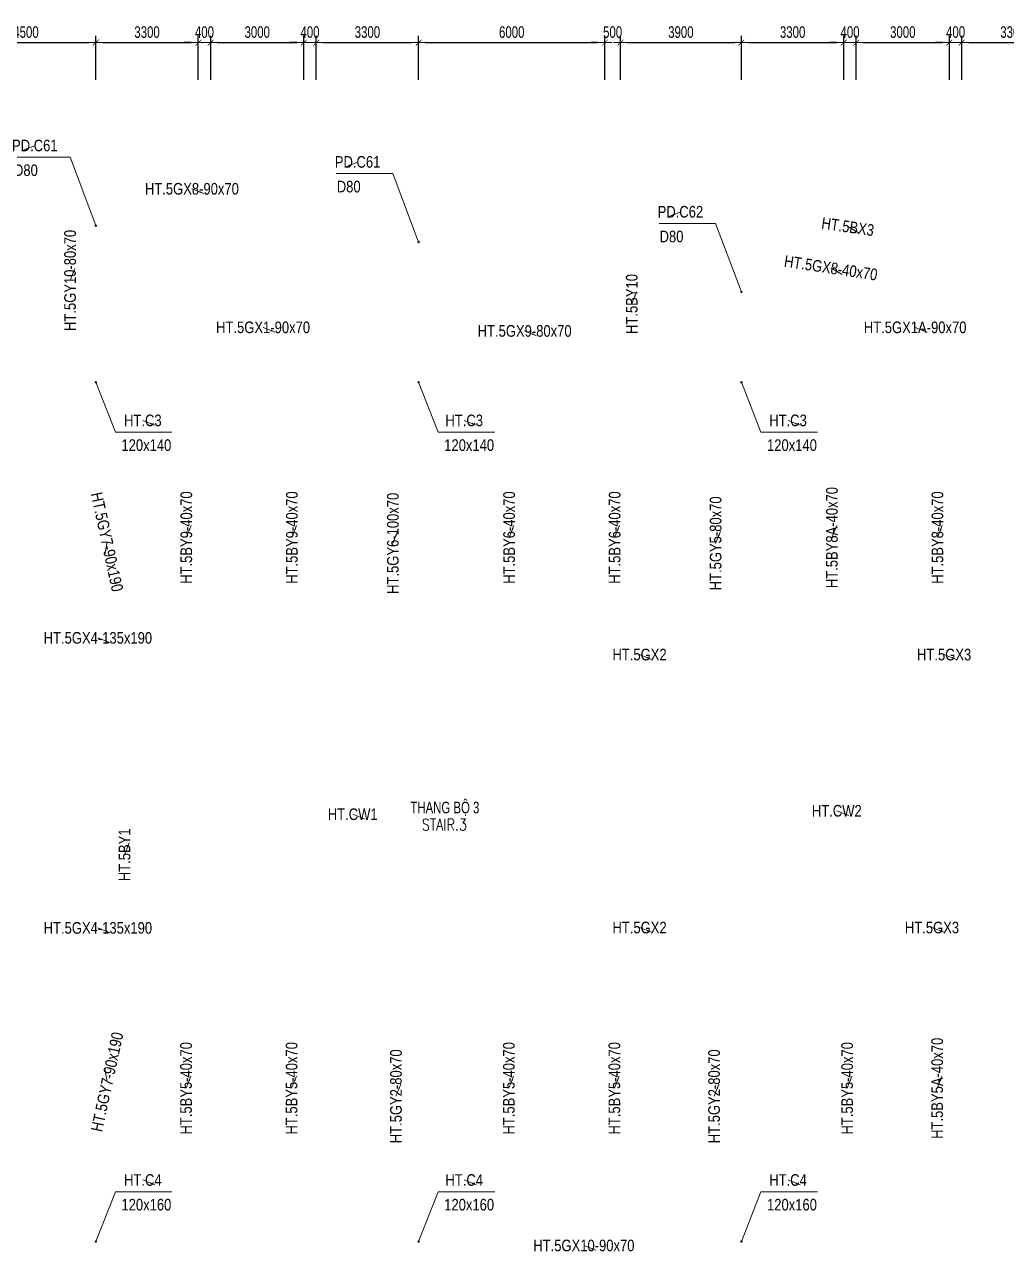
# Model space of a CAD drawing. Header units: millimetres. Extents: x 69552 to 209330, y -27310 to 50684.
# Drawn here: x 138054 to 169689, y 9528 to 49084 of the extents above; entities that cross this region are included whole.
import ezdxf
from ezdxf.enums import TextEntityAlignment as Align

# ---------------------------------------------------------------- set-up
doc = ezdxf.new("R2010")
doc.units = ezdxf.units.MM
doc.layers.get('Defpoints').update_dxf_attribs({"color": 151, "lineweight": 9})
for name, color, linetype, lineweight in [('$0$NDC_S_ANNO', 7, 'Continuous', 20), ('$0$NDC_S_DIM', 1, 'Continuous', 15), ('NDC_S_BEAM NAME', 7, 'Continuous', 9), ('NDC_S_COLUMN NAME', 7, 'Continuous', 9), ('NDC_S_DIM', 1, 'Continuous', 15), ('NDC_S_LEADER', 1, 'Continuous', 15), ('NDC_S_VN TEXT', 7, 'Continuous', 20)]:
    doc.layers.add(name, color=color, linetype=linetype, lineweight=lineweight)
doc.styles.add('$0$ARIAL', font='arial.ttf', dxfattribs={"width": 0.8})
doc.styles.add('$0$NDC_DIM', font='', dxfattribs={"width": 0.75})
doc.styles.add('NDC_BAR 2', font='romans.shx', dxfattribs={"width": 0.8})
doc.styles.add('NDC_DIM', font='', dxfattribs={"width": 0.75})
doc.styles.add('NDC_VIE TXT', font='arial.ttf', dxfattribs={"width": 0.8})
doc.styles.get('$0$NDC_DIM').set_extended_font_data('Dotum')
doc.styles.get('NDC_DIM').set_extended_font_data('Dotum')
doc.dimstyles.new('$0$NDC_dim_iso', dxfattribs={"dimtxt": 2.5, "dimasz": 1, "dimexe": 1.5, "dimexo": 2.5, "dimgap": 1, "dimtad": 1, "dimdec": 0, "dimzin": 0, "dimdsep": 46, "dimtxsty": '$0$NDC_DIM', "dimblk": '$0$DIMMARK', "dimcen": 0.09, "dimdle": 1.2, "dimclrd": 1, "dimclre": 1, "dimclrt": 3, "dimadec": 0, "dimazin": 0, "dimtfac": 1, "dimtdec": 0, "dimtix": 1, "dimtofl": 0, "dimtmove": 0, "dimatfit": 3, "dimfxl": 8, "dimfxlon": 1, "dimtolj": 1, "dimtzin": 0, "dimarcsym": 0})
doc.dimstyles.new('NDC_dim_150', dxfattribs={"dimscale": 150, "dimtxt": 2.5, "dimasz": 1.5, "dimexe": 1.5, "dimexo": 2.5, "dimgap": 1, "dimtad": 1, "dimdec": 0, "dimzin": 0, "dimdsep": 46, "dimtxsty": 'NDC_DIM', "dimblk": 'DIMMARK', "dimcen": 0.09, "dimdle": 1.2, "dimclrd": 1, "dimclre": 1, "dimclrt": 3, "dimadec": 0, "dimazin": 0, "dimtfac": 1, "dimtdec": 0, "dimtix": 1, "dimtofl": 0, "dimtmove": 0, "dimatfit": 3, "dimfxl": 8, "dimfxlon": 1, "dimtolj": 1, "dimtzin": 0, "dimarcsym": 0})
doc.dimstyles.new('NDC_dim_200', dxfattribs={"dimscale": 200, "dimtxt": 2.5, "dimasz": 1.5, "dimexe": 1.5, "dimexo": 2.5, "dimgap": 1, "dimtad": 1, "dimdec": 0, "dimzin": 0, "dimdsep": 46, "dimtxsty": 'NDC_DIM', "dimblk": 'DIMMARK', "dimcen": 0.09, "dimdle": 1.2, "dimclrd": 1, "dimclre": 1, "dimclrt": 3, "dimadec": 0, "dimazin": 0, "dimtfac": 1, "dimtdec": 0, "dimtix": 1, "dimtofl": 0, "dimtmove": 0, "dimatfit": 3, "dimfxl": 6, "dimfxlon": 1, "dimtolj": 1, "dimtzin": 0, "dimarcsym": 0})

# ---------------------------------------------------------------- blocks, each defined once
blk = doc.blocks.new('$0$DIMMARK')
at = {"layer": '$0$NDC_S_DIM', "color": 1}
blk.add_line((-1.5, 0), (1, 0), dxfattribs=at)
at = {"layer": '$0$NDC_S_DIM', "color": 2, "const_width": 0.1}
blk.add_lwpolyline([(-0.42, -0.42), (0.42, 0.42)], dxfattribs=at)
blk = doc.blocks.new('DIMMARK')
at = {"layer": 'NDC_S_DIM', "color": 1}
blk.add_line((-1.5, 0), (1, 0), dxfattribs=at)
at = {"layer": 'NDC_S_DIM', "color": 2, "const_width": 0.1}
blk.add_lwpolyline([(-0.42, -0.42), (0.42, 0.42)], dxfattribs=at)
blk = doc.blocks.new('*D291')
at = {"layer": 'Defpoints', "color": 0, "ltscale": 100, "transparency": 16777216}
for p in [(140350, 48500), (135850, 46831), (140350, 46831)]:
    blk.add_point(p, dxfattribs=at)
at = {"layer": 'NDC_S_DIM', "color": 1, "lineweight": -2, "ltscale": 100, "transparency": 16777216}
for p, q in [((135850, 47300), (135850, 48725)), ((140350, 47300), (140350, 48725)), ((136075, 48500), (140125, 48500))]:
    blk.add_line(p, q, dxfattribs=at)
at = {"layer": 'NDC_S_DIM', "color": 1, "lineweight": -2, "ltscale": 100, "transparency": 16777216, "xscale": 225, "yscale": 225, "zscale": 225, "rotation": 180}
blk.add_blockref('DIMMARK', (135850, 48500), dxfattribs=at)
at = {"layer": 'NDC_S_DIM', "color": 1, "lineweight": -2, "ltscale": 100, "transparency": 16777216, "xscale": 225, "yscale": 225, "zscale": 225}
blk.add_blockref('DIMMARK', (140350, 48500), dxfattribs=at)
at = {"layer": 'NDC_S_DIM', "color": 3, "ltscale": 100, "transparency": 16777216, "insert": (138100, 48838), "char_height": 375, "attachment_point": 5, "style": 'NDC_DIM'}
blk.add_mtext('\\A1;4500', dxfattribs=at)
blk = doc.blocks.new('*D292')
at = {"layer": 'Defpoints', "color": 0, "ltscale": 100, "transparency": 16777216}
for p in [(143650, 48500), (140350, 46831), (143650, 46831)]:
    blk.add_point(p, dxfattribs=at)
at = {"layer": 'NDC_S_DIM', "color": 1, "lineweight": -2, "ltscale": 100, "transparency": 16777216}
for p, q in [((140350, 47300), (140350, 48725)), ((143650, 47300), (143650, 48725)), ((140575, 48500), (143425, 48500))]:
    blk.add_line(p, q, dxfattribs=at)
at = {"layer": 'NDC_S_DIM', "color": 1, "lineweight": -2, "ltscale": 100, "transparency": 16777216, "xscale": 225, "yscale": 225, "zscale": 225, "rotation": 180}
blk.add_blockref('DIMMARK', (140350, 48500), dxfattribs=at)
at = {"layer": 'NDC_S_DIM', "color": 1, "lineweight": -2, "ltscale": 100, "transparency": 16777216, "xscale": 225, "yscale": 225, "zscale": 225}
blk.add_blockref('DIMMARK', (143650, 48500), dxfattribs=at)
at = {"layer": 'NDC_S_DIM', "color": 3, "ltscale": 100, "transparency": 16777216, "insert": (142000, 48838), "char_height": 375, "attachment_point": 5, "style": 'NDC_DIM'}
blk.add_mtext('\\A1;3300', dxfattribs=at)
blk = doc.blocks.new('*D293')
at = {"layer": 'Defpoints', "color": 0, "ltscale": 100, "transparency": 16777216}
for p in [(144050, 48500), (143650, 46831), (144050, 46831)]:
    blk.add_point(p, dxfattribs=at)
at = {"layer": 'NDC_S_DIM', "color": 1, "lineweight": -2, "ltscale": 100, "transparency": 16777216}
for p, q in [((143650, 47300), (143650, 48725)), ((144050, 47300), (144050, 48725)), ((143425, 48500), (143200, 48500)), ((144275, 48500), (144500, 48500))]:
    blk.add_line(p, q, dxfattribs=at)
at = {"layer": 'NDC_S_DIM', "color": 1, "lineweight": -2, "ltscale": 100, "transparency": 16777216, "xscale": 225, "yscale": 225, "zscale": 225}
blk.add_blockref('DIMMARK', (143650, 48500), dxfattribs=at)
at = {"layer": 'NDC_S_DIM', "color": 1, "lineweight": -2, "ltscale": 100, "transparency": 16777216, "xscale": 225, "yscale": 225, "zscale": 225, "rotation": 180}
blk.add_blockref('DIMMARK', (144050, 48500), dxfattribs=at)
at = {"layer": 'NDC_S_DIM', "color": 3, "ltscale": 100, "transparency": 16777216, "insert": (143850, 48838), "char_height": 375, "attachment_point": 5, "style": 'NDC_DIM'}
blk.add_mtext('\\A1;400', dxfattribs=at)
blk = doc.blocks.new('*D294')
at = {"layer": 'Defpoints', "color": 0, "ltscale": 100, "transparency": 16777216}
for p in [(147050, 48500), (144050, 46831), (147050, 46831)]:
    blk.add_point(p, dxfattribs=at)
at = {"layer": 'NDC_S_DIM', "color": 1, "lineweight": -2, "ltscale": 100, "transparency": 16777216}
for p, q in [((144050, 47300), (144050, 48725)), ((147050, 47300), (147050, 48725)), ((144275, 48500), (146825, 48500))]:
    blk.add_line(p, q, dxfattribs=at)
at = {"layer": 'NDC_S_DIM', "color": 1, "lineweight": -2, "ltscale": 100, "transparency": 16777216, "xscale": 225, "yscale": 225, "zscale": 225, "rotation": 180}
blk.add_blockref('DIMMARK', (144050, 48500), dxfattribs=at)
at = {"layer": 'NDC_S_DIM', "color": 1, "lineweight": -2, "ltscale": 100, "transparency": 16777216, "xscale": 225, "yscale": 225, "zscale": 225}
blk.add_blockref('DIMMARK', (147050, 48500), dxfattribs=at)
at = {"layer": 'NDC_S_DIM', "color": 3, "ltscale": 100, "transparency": 16777216, "insert": (145550, 48838), "char_height": 375, "attachment_point": 5, "style": 'NDC_DIM'}
blk.add_mtext('\\A1;3000', dxfattribs=at)
blk = doc.blocks.new('*D295')
at = {"layer": 'Defpoints', "color": 0, "ltscale": 100, "transparency": 16777216}
for p in [(147450, 48500), (147050, 46831), (147450, 46831)]:
    blk.add_point(p, dxfattribs=at)
at = {"layer": 'NDC_S_DIM', "color": 1, "lineweight": -2, "ltscale": 100, "transparency": 16777216}
for p, q in [((147050, 47300), (147050, 48725)), ((147450, 47300), (147450, 48725)), ((146825, 48500), (146600, 48500)), ((147675, 48500), (147900, 48500))]:
    blk.add_line(p, q, dxfattribs=at)
at = {"layer": 'NDC_S_DIM', "color": 1, "lineweight": -2, "ltscale": 100, "transparency": 16777216, "xscale": 225, "yscale": 225, "zscale": 225}
blk.add_blockref('DIMMARK', (147050, 48500), dxfattribs=at)
at = {"layer": 'NDC_S_DIM', "color": 1, "lineweight": -2, "ltscale": 100, "transparency": 16777216, "xscale": 225, "yscale": 225, "zscale": 225, "rotation": 180}
blk.add_blockref('DIMMARK', (147450, 48500), dxfattribs=at)
at = {"layer": 'NDC_S_DIM', "color": 3, "ltscale": 100, "transparency": 16777216, "insert": (147250, 48838), "char_height": 375, "attachment_point": 5, "style": 'NDC_DIM'}
blk.add_mtext('\\A1;400', dxfattribs=at)
blk = doc.blocks.new('*D296')
at = {"layer": 'Defpoints', "color": 0, "ltscale": 100, "transparency": 16777216}
for p in [(150750, 48500), (147450, 46831), (150750, 46831)]:
    blk.add_point(p, dxfattribs=at)
at = {"layer": 'NDC_S_DIM', "color": 1, "lineweight": -2, "ltscale": 100, "transparency": 16777216}
for p, q in [((147450, 47300), (147450, 48725)), ((150750, 47300), (150750, 48725)), ((147675, 48500), (150525, 48500))]:
    blk.add_line(p, q, dxfattribs=at)
at = {"layer": 'NDC_S_DIM', "color": 1, "lineweight": -2, "ltscale": 100, "transparency": 16777216, "xscale": 225, "yscale": 225, "zscale": 225, "rotation": 180}
blk.add_blockref('DIMMARK', (147450, 48500), dxfattribs=at)
at = {"layer": 'NDC_S_DIM', "color": 1, "lineweight": -2, "ltscale": 100, "transparency": 16777216, "xscale": 225, "yscale": 225, "zscale": 225}
blk.add_blockref('DIMMARK', (150750, 48500), dxfattribs=at)
at = {"layer": 'NDC_S_DIM', "color": 3, "ltscale": 100, "transparency": 16777216, "insert": (149100, 48838), "char_height": 375, "attachment_point": 5, "style": 'NDC_DIM'}
blk.add_mtext('\\A1;3300', dxfattribs=at)
blk = doc.blocks.new('*D297')
at = {"layer": 'Defpoints', "color": 0, "ltscale": 100, "transparency": 16777216}
for p in [(156750, 48500), (150750, 46831), (156750, 46831)]:
    blk.add_point(p, dxfattribs=at)
at = {"layer": 'NDC_S_DIM', "color": 1, "lineweight": -2, "ltscale": 100, "transparency": 16777216}
for p, q in [((150750, 47300), (150750, 48725)), ((156750, 47300), (156750, 48725)), ((150975, 48500), (156525, 48500))]:
    blk.add_line(p, q, dxfattribs=at)
at = {"layer": 'NDC_S_DIM', "color": 1, "lineweight": -2, "ltscale": 100, "transparency": 16777216, "xscale": 225, "yscale": 225, "zscale": 225, "rotation": 180}
blk.add_blockref('DIMMARK', (150750, 48500), dxfattribs=at)
at = {"layer": 'NDC_S_DIM', "color": 1, "lineweight": -2, "ltscale": 100, "transparency": 16777216, "xscale": 225, "yscale": 225, "zscale": 225}
blk.add_blockref('DIMMARK', (156750, 48500), dxfattribs=at)
at = {"layer": 'NDC_S_DIM', "color": 3, "ltscale": 100, "transparency": 16777216, "insert": (153750, 48838), "char_height": 375, "attachment_point": 5, "style": 'NDC_DIM'}
blk.add_mtext('\\A1;6000', dxfattribs=at)
blk = doc.blocks.new('*D298')
at = {"layer": 'Defpoints', "color": 0, "ltscale": 100, "transparency": 16777216}
for p in [(157250, 48500), (156750, 46831), (157250, 46831)]:
    blk.add_point(p, dxfattribs=at)
at = {"layer": 'NDC_S_DIM', "color": 1, "lineweight": -2, "ltscale": 100, "transparency": 16777216}
for p, q in [((156750, 47300), (156750, 48725)), ((157250, 47300), (157250, 48725)), ((156525, 48500), (156300, 48500)), ((157475, 48500), (157700, 48500))]:
    blk.add_line(p, q, dxfattribs=at)
at = {"layer": 'NDC_S_DIM', "color": 1, "lineweight": -2, "ltscale": 100, "transparency": 16777216, "xscale": 225, "yscale": 225, "zscale": 225}
blk.add_blockref('DIMMARK', (156750, 48500), dxfattribs=at)
at = {"layer": 'NDC_S_DIM', "color": 1, "lineweight": -2, "ltscale": 100, "transparency": 16777216, "xscale": 225, "yscale": 225, "zscale": 225, "rotation": 180}
blk.add_blockref('DIMMARK', (157250, 48500), dxfattribs=at)
at = {"layer": 'NDC_S_DIM', "color": 3, "ltscale": 100, "transparency": 16777216, "insert": (157000, 48838), "char_height": 375, "attachment_point": 5, "style": 'NDC_DIM'}
blk.add_mtext('\\A1;500', dxfattribs=at)
blk = doc.blocks.new('*D299')
at = {"layer": 'Defpoints', "color": 0, "ltscale": 100, "transparency": 16777216}
for p in [(161150, 48500), (157250, 46831), (161150, 46831)]:
    blk.add_point(p, dxfattribs=at)
at = {"layer": 'NDC_S_DIM', "color": 1, "lineweight": -2, "ltscale": 100, "transparency": 16777216}
for p, q in [((157250, 47300), (157250, 48725)), ((161150, 47300), (161150, 48725)), ((157475, 48500), (160925, 48500))]:
    blk.add_line(p, q, dxfattribs=at)
at = {"layer": 'NDC_S_DIM', "color": 1, "lineweight": -2, "ltscale": 100, "transparency": 16777216, "xscale": 225, "yscale": 225, "zscale": 225, "rotation": 180}
blk.add_blockref('DIMMARK', (157250, 48500), dxfattribs=at)
at = {"layer": 'NDC_S_DIM', "color": 1, "lineweight": -2, "ltscale": 100, "transparency": 16777216, "xscale": 225, "yscale": 225, "zscale": 225}
blk.add_blockref('DIMMARK', (161150, 48500), dxfattribs=at)
at = {"layer": 'NDC_S_DIM', "color": 3, "ltscale": 100, "transparency": 16777216, "insert": (159200, 48838), "char_height": 375, "attachment_point": 5, "style": 'NDC_DIM'}
blk.add_mtext('\\A1;3900', dxfattribs=at)
blk = doc.blocks.new('*D300')
at = {"layer": 'Defpoints', "color": 0, "ltscale": 100, "transparency": 16777216}
for p in [(164450, 48500), (161150, 46831), (164450, 46831)]:
    blk.add_point(p, dxfattribs=at)
at = {"layer": 'NDC_S_DIM', "color": 1, "lineweight": -2, "ltscale": 100, "transparency": 16777216}
for p, q in [((161150, 47300), (161150, 48725)), ((164450, 47300), (164450, 48725)), ((161375, 48500), (164225, 48500))]:
    blk.add_line(p, q, dxfattribs=at)
at = {"layer": 'NDC_S_DIM', "color": 1, "lineweight": -2, "ltscale": 100, "transparency": 16777216, "xscale": 225, "yscale": 225, "zscale": 225, "rotation": 180}
blk.add_blockref('DIMMARK', (161150, 48500), dxfattribs=at)
at = {"layer": 'NDC_S_DIM', "color": 1, "lineweight": -2, "ltscale": 100, "transparency": 16777216, "xscale": 225, "yscale": 225, "zscale": 225}
blk.add_blockref('DIMMARK', (164450, 48500), dxfattribs=at)
at = {"layer": 'NDC_S_DIM', "color": 3, "ltscale": 100, "transparency": 16777216, "insert": (162800, 48838), "char_height": 375, "attachment_point": 5, "style": 'NDC_DIM'}
blk.add_mtext('\\A1;3300', dxfattribs=at)
blk = doc.blocks.new('*D301')
at = {"layer": 'Defpoints', "color": 0, "ltscale": 100, "transparency": 16777216}
for p in [(164850, 48500), (164450, 46831), (164850, 46831)]:
    blk.add_point(p, dxfattribs=at)
at = {"layer": 'NDC_S_DIM', "color": 1, "lineweight": -2, "ltscale": 100, "transparency": 16777216}
for p, q in [((164450, 47300), (164450, 48725)), ((164850, 47300), (164850, 48725)), ((164225, 48500), (164000, 48500)), ((165075, 48500), (165300, 48500))]:
    blk.add_line(p, q, dxfattribs=at)
at = {"layer": 'NDC_S_DIM', "color": 1, "lineweight": -2, "ltscale": 100, "transparency": 16777216, "xscale": 225, "yscale": 225, "zscale": 225}
blk.add_blockref('DIMMARK', (164450, 48500), dxfattribs=at)
at = {"layer": 'NDC_S_DIM', "color": 1, "lineweight": -2, "ltscale": 100, "transparency": 16777216, "xscale": 225, "yscale": 225, "zscale": 225, "rotation": 180}
blk.add_blockref('DIMMARK', (164850, 48500), dxfattribs=at)
at = {"layer": 'NDC_S_DIM', "color": 3, "ltscale": 100, "transparency": 16777216, "insert": (164650, 48838), "char_height": 375, "attachment_point": 5, "style": 'NDC_DIM'}
blk.add_mtext('\\A1;400', dxfattribs=at)
blk = doc.blocks.new('*D302')
at = {"layer": 'Defpoints', "color": 0, "ltscale": 100, "transparency": 16777216}
for p in [(167850, 48500), (164850, 46831), (167850, 46831)]:
    blk.add_point(p, dxfattribs=at)
at = {"layer": 'NDC_S_DIM', "color": 1, "lineweight": -2, "ltscale": 100, "transparency": 16777216}
for p, q in [((164850, 47300), (164850, 48725)), ((167850, 47300), (167850, 48725)), ((165075, 48500), (167625, 48500))]:
    blk.add_line(p, q, dxfattribs=at)
at = {"layer": 'NDC_S_DIM', "color": 1, "lineweight": -2, "ltscale": 100, "transparency": 16777216, "xscale": 225, "yscale": 225, "zscale": 225, "rotation": 180}
blk.add_blockref('DIMMARK', (164850, 48500), dxfattribs=at)
at = {"layer": 'NDC_S_DIM', "color": 1, "lineweight": -2, "ltscale": 100, "transparency": 16777216, "xscale": 225, "yscale": 225, "zscale": 225}
blk.add_blockref('DIMMARK', (167850, 48500), dxfattribs=at)
at = {"layer": 'NDC_S_DIM', "color": 3, "ltscale": 100, "transparency": 16777216, "insert": (166350, 48838), "char_height": 375, "attachment_point": 5, "style": 'NDC_DIM'}
blk.add_mtext('\\A1;3000', dxfattribs=at)
blk = doc.blocks.new('*D303')
at = {"layer": 'Defpoints', "color": 0, "ltscale": 100, "transparency": 16777216}
for p in [(168250, 48500), (167850, 46831), (168250, 46831)]:
    blk.add_point(p, dxfattribs=at)
at = {"layer": 'NDC_S_DIM', "color": 1, "lineweight": -2, "ltscale": 100, "transparency": 16777216}
for p, q in [((167850, 47300), (167850, 48725)), ((168250, 47300), (168250, 48725)), ((167625, 48500), (167400, 48500)), ((168475, 48500), (168700, 48500))]:
    blk.add_line(p, q, dxfattribs=at)
at = {"layer": 'NDC_S_DIM', "color": 1, "lineweight": -2, "ltscale": 100, "transparency": 16777216, "xscale": 225, "yscale": 225, "zscale": 225}
blk.add_blockref('DIMMARK', (167850, 48500), dxfattribs=at)
at = {"layer": 'NDC_S_DIM', "color": 1, "lineweight": -2, "ltscale": 100, "transparency": 16777216, "xscale": 225, "yscale": 225, "zscale": 225, "rotation": 180}
blk.add_blockref('DIMMARK', (168250, 48500), dxfattribs=at)
at = {"layer": 'NDC_S_DIM', "color": 3, "ltscale": 100, "transparency": 16777216, "insert": (168050, 48838), "char_height": 375, "attachment_point": 5, "style": 'NDC_DIM'}
blk.add_mtext('\\A1;400', dxfattribs=at)
blk = doc.blocks.new('*D304')
at = {"layer": 'Defpoints', "color": 0, "ltscale": 100, "transparency": 16777216}
for p in [(171550, 48500), (168250, 46831), (171550, 46831)]:
    blk.add_point(p, dxfattribs=at)
at = {"layer": 'NDC_S_DIM', "color": 1, "lineweight": -2, "ltscale": 100, "transparency": 16777216}
for p, q in [((168250, 47300), (168250, 48725)), ((171550, 47300), (171550, 48725)), ((168475, 48500), (171325, 48500))]:
    blk.add_line(p, q, dxfattribs=at)
at = {"layer": 'NDC_S_DIM', "color": 1, "lineweight": -2, "ltscale": 100, "transparency": 16777216, "xscale": 225, "yscale": 225, "zscale": 225, "rotation": 180}
blk.add_blockref('DIMMARK', (168250, 48500), dxfattribs=at)
at = {"layer": 'NDC_S_DIM', "color": 1, "lineweight": -2, "ltscale": 100, "transparency": 16777216, "xscale": 225, "yscale": 225, "zscale": 225}
blk.add_blockref('DIMMARK', (171550, 48500), dxfattribs=at)
at = {"layer": 'NDC_S_DIM', "color": 3, "ltscale": 100, "transparency": 16777216, "insert": (169900, 48838), "char_height": 375, "attachment_point": 5, "style": 'NDC_DIM'}
blk.add_mtext('\\A1;3300', dxfattribs=at)
blk = doc.blocks.new('*U225')
at = {"layer": '$0$NDC_S_ANNO', "ltscale": 0.8, "style": '$0$ARIAL', "width": 0.8, "flags": 1}
blk.add_attdef('CHU_THICH', text='', height=2.5, dxfattribs=at).set_placement((0, 0), align=Align.MIDDLE_CENTER)
at = {"layer": '$0$NDC_S_ANNO', "ltscale": 0.8, "style": '$0$ARIAL', "width": 0.8}
blk.add_attdef('TEN', text='', height=2.5, dxfattribs=at).set_placement((-2.58, 1.03), align=Align.MIDDLE_CENTER)
at = {"layer": 'Defpoints'}
blk.add_leader([(0, 0), (-2.58, 1.03)], dimstyle='$0$NDC_dim_iso', override={"dimgap": 0.625, "dimtad": 0}, dxfattribs=at)
blk = doc.blocks.new('Name col F6-F8')
at = {"layer": 'NDC_S_COLUMN NAME'}
ref = blk.add_blockref('*U225', (7464, 36131), dxfattribs=dict(at, xscale=-150, yscale=150, zscale=150))
ref.add_attrib('TEN', 'PD.C61', dxfattribs={"layer": '$0$NDC_S_ANNO', "ltscale": 0.8, "height": 375, "style": '$0$ARIAL', "width": 0.8}).set_placement((7834, 36285), align=Align.MIDDLE_CENTER)
ref = blk.add_blockref('*U225', (17864, 35601), dxfattribs=dict(at, xscale=-150, yscale=150, zscale=150))
ref.add_attrib('TEN', 'PD.C61', dxfattribs={"layer": '$0$NDC_S_ANNO', "ltscale": 0.8, "height": 375, "style": '$0$ARIAL', "width": 0.8}).set_placement((18234, 35755), align=Align.MIDDLE_CENTER)
ref = blk.add_blockref('*U225', (28264, 33994), dxfattribs=dict(at, xscale=-150, yscale=150, zscale=150))
ref.add_attrib('TEN', 'PD.C62', dxfattribs={"layer": '$0$NDC_S_ANNO', "ltscale": 0.8, "height": 375, "style": '$0$ARIAL', "width": 0.8}).set_placement((28634, 34148), align=Align.MIDDLE_CENTER)
at = {"layer": 'NDC_S_COLUMN NAME', "xscale": 150, "yscale": 150, "zscale": 150}
for p, values in [((11702, 27267), {'TEN': 'HT.C3'}), ((22056, 27267), {'TEN': 'HT.C3'}), ((32489, 27267), {'TEN': 'HT.C3'}), ((11702, 2778), {'TEN': 'HT.C4'}), ((22056, 2778), {'TEN': 'HT.C4'}), ((32489, 2778), {'TEN': 'HT.C4'})]:
    blk.add_blockref('*U225', p, dxfattribs=at).add_auto_attribs(values)
at = {"layer": 'NDC_S_COLUMN NAME', "style": 'NDC_VIE TXT', "width": 0.8}
for s, p in [('D80', (7163, 35301)), ('D80', (17563, 34771)), ('D80', (27963, 33164)), ('120x140', (10625, 26437)), ('120x140', (21025, 26437)), ('120x140', (31425, 26437)), ('120x160', (10625, 1949)), ('120x160', (21025, 1949)), ('120x160', (31425, 1949))]:
    blk.add_text(s, height=375, dxfattribs=at).set_placement(p)
at = {"layer": 'NDC_S_LEADER', "ltscale": 100}
for points in [[(9800, 33700), (8969, 35908), (7146, 35908)], [(20200, 33170), (19369, 35378), (17546, 35378)], [(30600, 31563), (29769, 33771), (27946, 33771)], [(9800, 28650), (10431, 27044), (12254, 27044)], [(20200, 28650), (20831, 27044), (22654, 27044)], [(30600, 28650), (31231, 27044), (33054, 27044)], [(9800, 950), (10431, 2556), (12254, 2556)], [(20200, 950), (20831, 2556), (22654, 2556)], [(30600, 950), (31231, 2556), (33054, 2556)]]:
    blk.add_leader(points, dimstyle='NDC_dim_200', override={"dimgap": 1, "dimtad": 0, "dimldrblk": 'DotSmall'}, dxfattribs=at)

msp = doc.modelspace()

# ---------------------------------------------------------------- block references
at = {"layer": 'NDC_S_BEAM NAME', "xscale": 150, "yscale": 150, "zscale": 150}
for p, values in [((143831.7, 43634.6), {'TEN': 'HT.5GX8-90x70'}), ((146125.7, 39167.2), {'TEN': 'HT.5GX1-90x70'}), ((154553, 39051.7), {'TEN': 'HT.5GX9-80x70'}), ((167134.3, 39167.2), {'TEN': 'HT.5GX1A-90x70'}), ((140803.1, 29156), {'TEN': 'HT.5GX4-135x190'}), ((158255.2, 28617.2), {'TEN': 'HT.5GX2'}), ((168068.8, 28617.2), {'TEN': 'HT.5GX3'}), ((149013.2, 23470.3), {'TEN': 'HT.CW1'}), ((164610.2, 23581.2), {'TEN': 'HT.CW2'}), ((140803.1, 19806), {'TEN': 'HT.5GX4-135x190'}), ((158255.2, 19817.2), {'TEN': 'HT.5GX2'}), ((167677.2, 19817.2), {'TEN': 'HT.5GX3'}), ((156461.4, 9567.2), {'TEN': 'HT.5GX10-90x70'})]:
    msp.add_blockref('*U225', p, dxfattribs=at).add_auto_attribs(values)
for p, rotation, values in [((164938.9, 42358.8), 351.6170486199368, {'TEN': 'HT.5BX3'}), ((139673.9, 41221), 90, {'TEN': 'HT.5GY10-80x70'}), ((164391.7, 41028), 351.4344332223546, {'TEN': 'HT.5GX8-40x70'}), ((157770.5, 40461.9), 90, {'TEN': 'HT.5BY10'}), ((143419.3, 32930.6), 90, {'TEN': 'HT.5BY9-40x70'}), ((146819.3, 32930.6), 90, {'TEN': 'HT.5BY9-40x70'}), ((153819.3, 32930.6), 90, {'TEN': 'HT.5BY6-40x70'}), ((157219.3, 32930.6), 90, {'TEN': 'HT.5BY6-40x70'}), ((164219.3, 32930.6), 90, {'TEN': 'HT.5BY8A-40x70'}), ((167619.3, 32930.6), 90, {'TEN': 'HT.5BY8-40x70'}), ((140644.4, 31993.3), 282.2004687270995, {'TEN': 'HT.5GY7-90x190'}), ((150073.9, 32744.9), 90, {'TEN': 'HT.5GY6-100x70'}), ((160473.9, 32744.9), 90, {'TEN': 'HT.5GY5-80x70'}), ((141427.7, 22702.8), 90, {'TEN': 'HT.5BY1'}), ((143410.6, 15175.2), 90, {'TEN': 'HT.5BY5-40x70'}), ((146810.6, 15175.2), 90, {'TEN': 'HT.5BY5-40x70'}), ((153810.6, 15175.2), 90, {'TEN': 'HT.5BY5-40x70'}), ((157210.6, 15175.2), 90, {'TEN': 'HT.5BY5-40x70'}), ((164710.6, 15175.2), 90, {'TEN': 'HT.5BY5-40x70'}), ((167610.6, 15175.2), 90, {'TEN': 'HT.5BY5A-40x70'}), ((150173.9, 14917.8), 90, {'TEN': 'HT.5GY2-80x70'}), ((160423.9, 14917.8), 90, {'TEN': 'HT.5GY2-80x70'})]:
    msp.add_blockref('*U225', p, dxfattribs=dict(at, rotation=rotation)).add_auto_attribs(values)
at = {"layer": 'NDC_S_BEAM NAME'}
ref = msp.add_blockref('*U225', (140644.4, 15406.7), dxfattribs=dict(at, xscale=-150, yscale=150, zscale=150, rotation=257.7995312729005))
ref.add_attrib('TEN', 'HT.5GY7-90x190', dxfattribs={"layer": '$0$NDC_S_ANNO', "ltscale": 0.8, "height": 375, "rotation": 77.79953, "style": '$0$ARIAL', "width": 0.8}).set_placement((140713.2, 14996.2), align=Align.MIDDLE_CENTER)
at = {"layer": 'NDC_S_VN TEXT'}
msp.add_blockref('Name col F6-F8', (130550, 8900), dxfattribs=at)

# ---------------------------------------------------------------- texts
for s, style, width, p in [('THANG BỘ 3', 'NDC_VIE TXT', 0.7, (150486.1, 23653.7)), ('STAIR.3', 'NDC_BAR 2', 0.8, (150853.9, 23100.6))]:
    msp.add_text(s, height=375, dxfattribs=dict(at, style=style, width=width)).set_placement(p)

# ---------------------------------------------------------------- dimensions: what is measured, and where the dimension line sits
at = {"layer": 'NDC_S_DIM', "ltscale": 100}
for base, p1, p2, picture, middle in [((140350, 48500), (135850, 46830.5), (140350, 46830.5), '*D291', (138100, 48837.8)), ((143650, 48500), (140350, 46830.5), (143650, 46830.5), '*D292', (142000, 48837.8)), ((144050, 48500), (143650, 46830.5), (144050, 46830.5), '*D293', (143850, 48837.8)), ((147050, 48500), (144050, 46830.5), (147050, 46830.5), '*D294', (145550, 48837.8)), ((147450, 48500), (147050, 46830.5), (147450, 46830.5), '*D295', (147250, 48837.8)), ((150750, 48500), (147450, 46830.5), (150750, 46830.5), '*D296', (149100, 48837.8)), ((156750, 48500), (150750, 46830.5), (156750, 46830.5), '*D297', (153750, 48837.8)), ((157250, 48500), (156750, 46830.5), (157250, 46830.5), '*D298', (157000, 48837.8)), ((161150, 48500), (157250, 46830.5), (161150, 46830.5), '*D299', (159200, 48837.8)), ((164450, 48500), (161150, 46830.5), (164450, 46830.5), '*D300', (162800, 48837.8)), ((164850, 48500), (164450, 46830.5), (164850, 46830.5), '*D301', (164650, 48837.8)), ((167850, 48500), (164850, 46830.5), (167850, 46830.5), '*D302', (166350, 48837.8)), ((168250, 48500), (167850, 46830.5), (168250, 46830.5), '*D303', (168050, 48837.8)), ((171550, 48500), (168250, 46830.5), (171550, 46830.5), '*D304', (169900, 48837.8))]:
    dim = msp.add_linear_dim(base=base, p1=p1, p2=p2, dimstyle='NDC_dim_150', dxfattribs=at)
    dim.commit()
    dim.dimension.update_dxf_attribs({"geometry": picture, "text_midpoint": middle})

doc.saveas('drawing.dxf')
